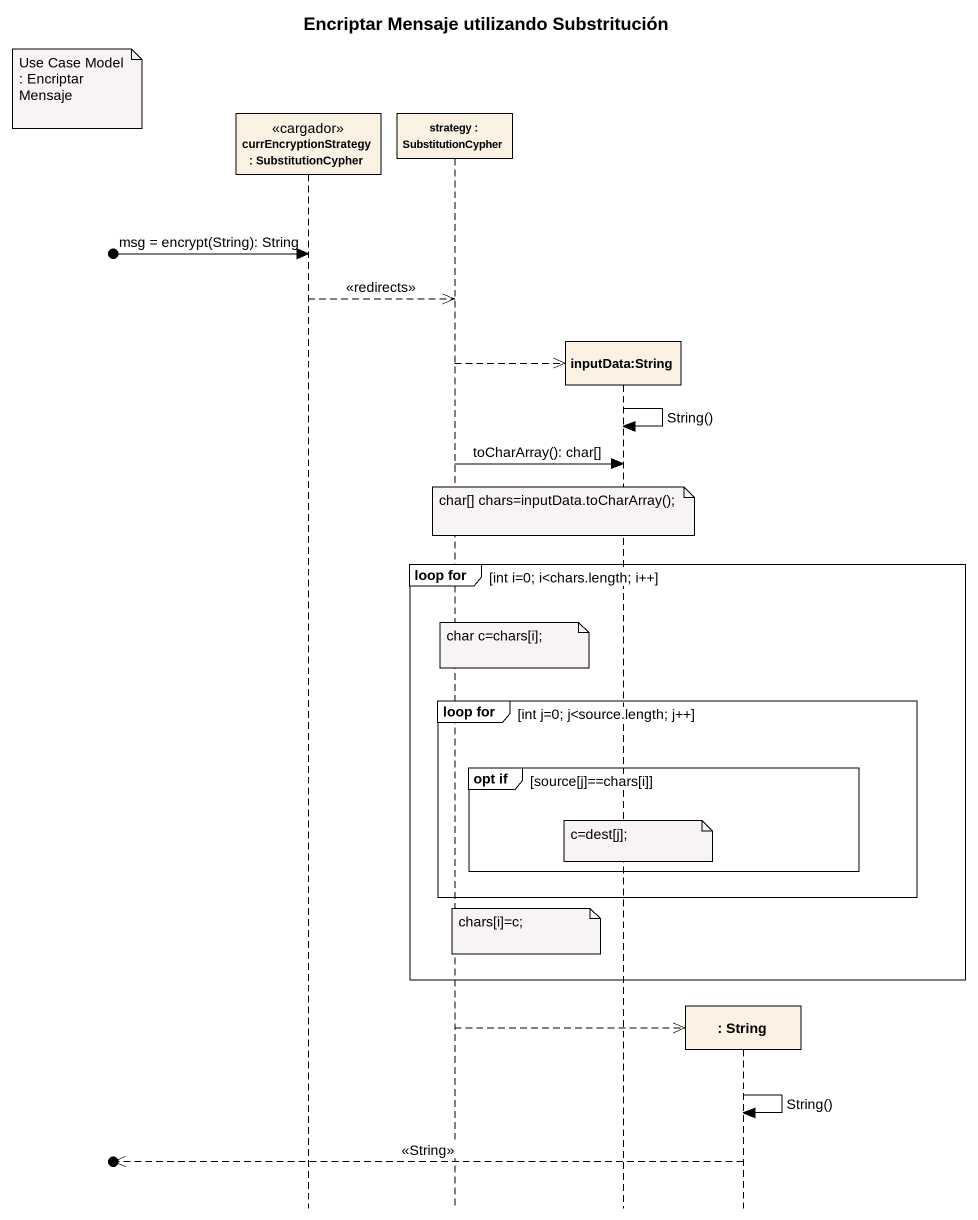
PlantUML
@startuml
title Encriptar Mensaje utilizando Substritución
hide footbox
participant "currEncryptionStrategy : SubstitutionCypher" as currEncryptionStrategy <<cargador>>
participant "strategy : SubstitutionCypher" as strategy
participant "inputData:String" as inputData_String
participant ": String" as String

note left of currEncryptionStrategy : Use Case Model : Encriptar Mensaje
[o-> currEncryptionStrategy : msg = encrypt(String): String
currEncryptionStrategy -->> strategy : <<redirects>>
strategy -->> inputData_String **
inputData_String -> inputData_String : String()
strategy -> inputData_String : toCharArray(): char[]
note over inputData_String : char[] chars=inputData.toCharArray();
group loop for [int i=0; i<chars.length; i++]
  note over strategy : char c=chars[i];
  group loop for [int j=0; j<source.length; j++]
    group opt if [source[j]==chars[i]]
      note over inputData_String : c=dest[j];
    end
  end
  note over strategy : chars[i]=c;
end
strategy -->> String **
String -> String : String()
[o<<-- String : <<String>>
@enduml
